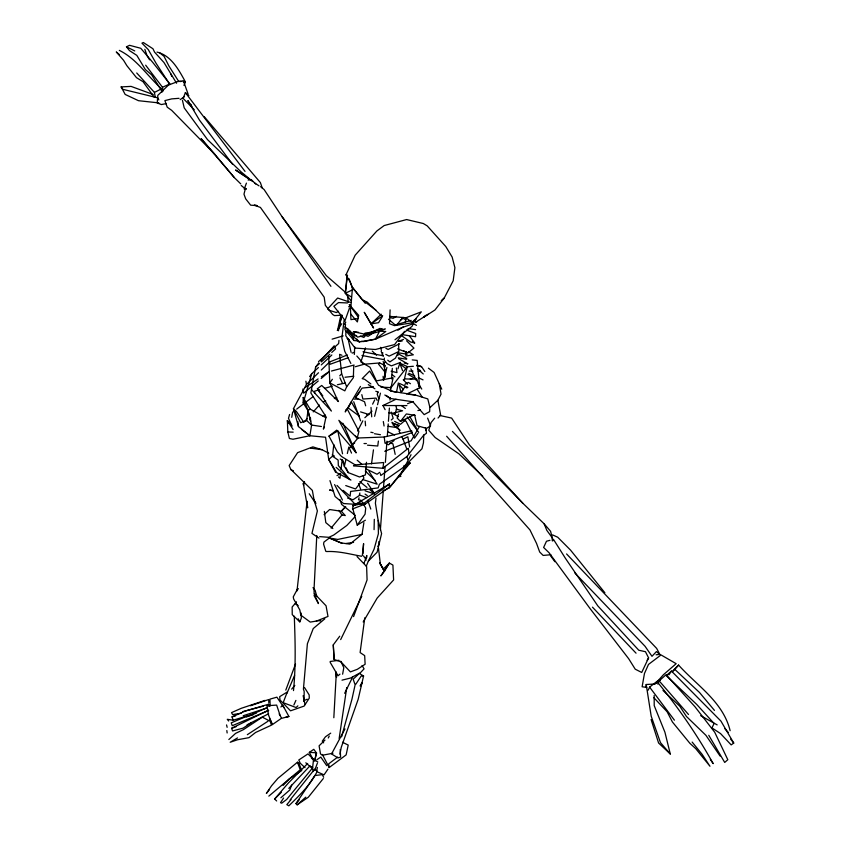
<?xml version="1.0" encoding="UTF-8"?>
<svg xmlns="http://www.w3.org/2000/svg" width="850" height="850" viewBox="0 0 850 850"><rect width="100%" height="100%" fill="white"/><g stroke="black" fill="none" stroke-linecap="round" stroke-linejoin="round"><path stroke-width="1.27" d="M374.074 529.656L374.297 519.361M304.066 701.558L304.172 691.411L303.418 689.222L307.392 643.726L313.246 628.543L324.828 618.811M345.886 330.724L345.822 335.856L355.045 348.064L375.424 349.499L394.602 344.579L404.558 331.341M646.128 687.501L646.202 684.516L654.128 684.027M353.749 365.851L353.345 377.729L346.662 386.824L344.824 390.851L329.789 382.872L328.706 356.139L329.046 357.914M423.736 435.072L423.459 442.797L421.972 448.757L403.421 467.351L379.397 484.256L378.165 487.9L350.625 491.428L350.115 496.177L343.103 490.322M382.341 491.257L389.342 487.783L389.502 483.947L353.154 505.718L364.608 502.775L389.502 483.947M390.108 309.889L389.513 323.712L394.464 325.624L412.505 322.756L416.107 319.005L413.961 320.322M366.679 557.866L366.796 555.486L364.044 563.231M316.784 535.521L314.011 589.879L314.192 593.948L318.453 603.585L314.033 595.553M354.333 354.45L354.716 346.842M293.494 690.604C295.959 665.816 295.194 640.996 294.302 616.271M333.827 717.729L336.313 673.072M406.491 351.751L405.843 356.001L413.323 354.801L408.499 351.698M362.95 553.711L363.598 543.628L362.334 555.486M380.396 529.858L383.233 491.459M383.424 488.814L385.092 466.31M385.379 462.336L386.952 441.161M387.345 435.859L388.216 423.948M388.418 421.303L389.396 408.064M389.98 400.116L390.182 397.471M390.671 390.851L390.957 386.877M391.553 378.93L392.328 368.348M350.529 300.22L345.344 293.229L347.151 277.918M358.402 317.337L350.869 306.914L352.495 287.491L365.277 303.312M366.488 462.283L365.426 474.916L359.518 476.988L348.245 472.611L344.346 466.363L342.221 459.531L341.02 469.54M351.358 296.947L345.344 293.229L347.087 275.241M338.969 340.372L338.651 343.549L318.516 361.611M335.591 472.303L328.706 459.467L332.499 456.216L333.806 444.518M313.522 771.556L312.513 768.676L313.522 759.518L307.998 753.886L298.786 759.985L300.22 763.204L305.033 767.656M345.536 324.36L344.898 329.587L353.961 340.521L358.785 341.041M340.563 473.291L339.957 478.284L338.47 476.935M376.008 498.164L375.392 503.2L378.165 520.423L381.597 533.598L377.113 552.192L368.326 561.149L366.265 566.185M398.342 382.957L396.461 392.36L390.097 390.607M378.388 441.065L377.761 446.006L367.487 445.188M382.904 468.297L383.669 462.527L355.204 464.897L353.515 465.853L382.904 468.297L408.329 448.269L408.978 453.645M364.788 617.78L360.103 652.566L364.671 655.616L365.128 664.254L357.319 669.311L350.391 671.893L341.009 661.916L334.124 659.462L333.274 644.863L339.734 636.214M314.606 760.771L316.455 752.792L309.304 752.356L313.873 760.824M371.503 463.888L373.458 449.852M321.417 426.53L311.599 425.043L306.616 420.506L308.019 410.624L303.216 397.471L303.216 402.974L308.019 410.624L311.599 425.043L309.857 435.731L292.984 439.248L289.393 438.483L287.821 431.959L287.364 420.633L290.615 423.767M339.15 738.533L346.736 687.597M363.906 522.654L362.047 534.246L349.871 544.128L341.105 542.927L329.386 537.997L323.924 542.098L323.574 544.096L325.784 551.299L326.697 551.544C338.778 550.97 350.221 554.221 361.686 556.282M324.456 426.859L323.382 429.112L326.039 416.797L310.856 392.976L315.594 367.094L318.867 362.801M291.731 417.339L292.634 412.197L294.652 410.656M342.624 674.199L343.804 667.675L340.744 661.183M316.455 752.792L314.787 760.941M307.445 505.654L307.626 507.864L303.673 485.424L304.364 481.695M339.968 754.216L341.254 747.341L358.169 699.284L363.577 676.016L359.359 673.444L353.154 679.192L355.13 684.771L351.942 699.274L341.583 736.822M316.614 771.311L317.369 767.433M382.319 355.013L382.787 352.707M353.303 504.985L352.474 508.969L365.426 503.965L390.214 486.604L408.542 463.441L410.178 463.356M359.848 492.968L359.306 495.539L353.005 499.757L347.533 498.036M380.874 387.058L391.011 387.642L393.114 377.793L376.433 380.885L369.984 367.243L362.004 362.716M338.428 330.767L341.743 315.531L340.393 317.454L337.864 329.014M405.174 322.479L406.162 317.953M404.196 380.046L407.235 366.807L413.366 366.276M344.346 466.363L345.833 459.924M347.331 453.496L348.819 447.068L351.517 453.103M339.575 324.286L341.743 315.531M374.606 416.309L376.879 407.309M377.527 404.738L380.439 393.168M383.669 380.301L386.909 367.444M245.48 188.286L243.982 194.161L245.671 198.826L250.654 205.169L257.189 205.657M345.876 409.753L345.27 411.963L360.485 386.421M359.061 497.792L358.519 499.747L361.176 500.353L365.712 508.087L365.064 514.176L357.234 525.151L352.793 508.608M289.595 414.471L288.49 418.359L292.145 426.147M303.216 402.974L311.748 373.681L318.399 367.551M360.868 362.068L365.457 347.873M397.97 368.815L399.851 363.131L407.033 366.414M344.781 321.374L349.371 308.369M398.608 414.035L397.131 418.041L400.467 421.419L406.374 413.95L415.193 415.363M353.579 616.601L367.072 579.934L366.626 566.557L357 556.537M285.781 690.136L295.534 664.031M246.436 183.122L244.184 189.104L246.394 188.679M378.08 391.924L377.188 394.304L378.909 398.767M291.667 785.039L289.808 789.969L280.861 797.778M403.421 467.351L404.175 465.354M314.734 770.174L317.39 763.173M287.119 692.357L283.188 702.684L296.066 707.54L297.872 705.861M188.87 95.721L185.374 92.618L183.154 98.419L194.289 109.756M657.836 684.144L659.133 680.861L666.081 674.719L695.003 706.786L714.722 732.264L727.812 759.709L724.71 762.439L708.762 735.271M298.138 605.614L295.354 603.309L292.156 606.996L292.241 614.646L299.827 621.871L301.314 618.12L301.123 613.031M287.034 693.133L294.589 675.367M183.94 85.372L185.449 81.983C179.031 70.178 171.137 55.377 156.995 52.105M349.021 278.736L352.644 288.309L349.977 281.69L345.993 274.837L355.172 255.181L376.89 230.956L384.179 225.548L406.629 219.555L423.332 223.529L427.21 225.877L445.814 246.574L452.136 257.029L454.899 267.707L453.178 280.819L444.168 298.127L434.966 309.984L423.799 317.178L425.733 315.361M293.888 704.947L295.906 700.411M648.189 690.147L649.612 687.119L656.923 681.445C677.96 707.179 697.043 734.549 713.171 763.629L710.334 759.411M553.467 539.378L565.463 558.386L597.805 605.88L638.786 650.229L645.458 651.706L648.603 657.9L641.707 672.467L635.237 669.194L628.692 658.739L590.197 608.759L549.047 552.734L543.617 547.474L546.486 541.237L549.971 540.313M655.956 683.474L656.923 681.445M397.683 353.494L395.484 358.105L389.895 361.909L387.749 360.219M368.326 561.149L374.043 549.259L378.399 533.673L378.165 520.423M340.669 639.604L361.792 596.254M344.654 693.292L352.856 676.611M372.619 404.154L374.776 399.819M298.148 588.614L296.99 590.92L307.094 501.224L307.275 503.434M328.281 737.981L329.258 736.047M357.574 431.067L362.822 420.824M412.877 321.3L413.387 323.669L411.984 326.4L394.995 339.756M430.185 407.416L437.867 400.265L441.033 394.177L439.291 383.658M347.937 329.024L348.054 331.67L359.242 341.987L375.434 339.171L379.557 331.234L385.762 331.479L375.434 339.171L363.609 341.562L361.197 341.307M411.039 454.718L399.564 476.765L400.945 476.212M318.506 372.746L306.467 384.444L293.441 408.691L298.467 426.562L309.857 435.731L325.55 437.251L328.706 459.467L336.685 472.632L350.976 480.048M344.983 728.939L331.543 753.961L337.939 757.903L340.595 757.148L340.223 749.53M297.67 588.689L293.271 596.849L293.611 598.942L299.827 609.96L300.836 615.166L310.25 622.083L316.476 621.074L327.994 616.441L326.049 605.774L314.436 593.651M295.301 603.872L296.48 601.8M363.184 621.966L377.209 598.028L393.614 579.934L392.913 565.069L389.385 563.082L383.223 569.096L384.54 571.094L380.874 575.907L389.385 563.082L384.54 571.094L380.354 564.092L378.473 548.144M344.516 324.275L345.78 322.129M647.116 660.333L648.603 657.9M419.454 426.487L411.124 440.799L384.752 451.318M360.634 684.845L361.909 682.816L361.069 685.684L359.986 685.865M355.789 684.25L361.154 676.058L363.577 676.016M283.571 798.044L280.511 802.697L281.69 803.207L286.694 799.436L312.694 767.784L311.121 766.572M337.28 330.501L341.796 323.712M401.922 391.287L403.07 389.566M323.297 778.526L308.295 797.247L297.16 804.833L295.991 803.622L314.882 775.519L322.267 774.658L323.669 777.24M668.918 674.879L671.457 671.075L720.949 721.108L733.731 743.07L731.17 744.898L720.556 733.593L711.939 727.876L714.096 723.477L696.724 704.438L666.283 675.612L671.457 671.075M402.146 390.968L404.908 386.877L407.033 387.983M377.783 546.38L379.259 544.213L378.803 541.599M327.962 769.112L324.052 774.839L317.974 772.193M365.659 405.801L364.544 401.752L355.438 397.566L362.089 388.089L372.736 387.016M417.998 433.288L414.502 438.186L406.194 421.473L402.815 419.443M332.403 379.27L329.789 382.872L338.141 401.338M309.602 376.614L311.748 373.681M290.126 799.871L314.638 769.186L317.252 771.301C310.59 784.699 299.455 795.451 288.83 805.821L286.832 804.631L291.04 799.595M355.438 397.566L359.848 391.829M391.011 387.642L407.235 366.807M380.364 473.641L380.789 475.522L406.938 456.503L423.714 435.126L426.477 433.277L425.808 428.219M392.859 423.257L398.969 425.563L397.301 427.635L388.121 426.317M269.546 789.501L266.379 793.433L271.522 785.814L277.908 778.366L297.457 762.227L298.892 763.258L301.729 770.557L289.043 779.089L283.124 785.411M434.679 418.179L431.109 422.514L428.783 430.291L435.147 437.516L458.862 453.772L482.757 476.191M331.096 528.094L341.976 514.994L345.281 515.546L341.286 511.254L329.641 509.533L324.094 514.664M396.281 325.465L403.112 317.326M389.342 487.783L410.284 462.857L408.011 464.217M349.679 447.876L357.967 438.058M295.991 803.622L299.338 799.648M438.058 418.041L440.64 415.002L437.867 400.265M291.678 689.116L294.822 685.429M366.424 334.454L363.874 337.397L360.219 336.079M384.859 362.249L383.286 364.034L385.475 371.354M344.611 507.461L341.286 511.254L345.748 506.802M276.643 800.966L274.656 798.989L288.501 782.85L307.679 763.481M672.18 671.649L678.566 665.082C697.329 685.95 723.095 701.845 730.129 730.671M673.211 671.086L678.566 665.082M339.745 375.849L341.626 373.756L339.586 354.312L341.955 355.268M654.883 684.261L663.393 674.751L676.164 663.691L661.045 654.936L648.486 664.434L644.459 673.508L642.122 686.768L646.797 687.416M320.578 360.91L334.273 345.727M304.396 421.642L307.052 418.721M313.225 411.878L319.398 405.036M354.769 516.981L346.821 525.47L333.721 535.033L328.854 537.317L319.696 536.626M288.798 788.386L310.165 765.638M331.84 355.002L321.247 364.916M274.656 798.989L281.329 792.317M280.893 706.977L282.71 705.139L288.883 716.476L281.669 718.314L279.151 713.936M441.501 300.804L444.168 298.127L441.256 300.847M304.587 482.056L302.993 483.639L303.673 485.424M385.082 365.596L379.706 362.95L378.516 364.129L385.656 372.874M321.279 370.047L329.609 361.941L347.406 354.971M324.976 740.084L319.09 745.822L320.493 753.865L322.299 755.278L332.966 753.217M352.495 287.491L362.44 299.922L367.232 302.132L382.362 316.561L378.526 322.713L371.057 323.839L364.257 312.29L373.564 328.004L371.057 323.839L381.225 314.192M382.011 328.525L378.42 331.84L357.68 337.131L352.814 333.189M364.862 417.701L371.981 411.156M228.852 739.532L235.609 733.369L243.419 729.64L262.352 717.156L270.226 721.321L271.416 725.167L255.584 732.477L248.976 737.662L237.596 739.734L230.201 742.252L237.532 737.917M315.594 367.094L319.409 363.641M321.311 361.919L329.874 354.152M331.776 352.431L335.58 348.978L334.709 346.811M391.266 420.006L393.178 418.306L391.266 412.08M297.16 804.833L305.798 797.173M405.748 419.762L400.488 424.309L394.687 421.43M268.834 796.121L300.231 769.749L297.457 762.227M339.947 674.146L338.045 675.771L330.225 662.405L330.193 661.481L338.98 660.28M318.272 380.959L303.652 393.168L302.887 389.002M321.194 378.516L328.95 371.748L321.353 376.784M325.922 417.733L310.038 409.052L308.019 410.624L310.632 421.366L310.452 417.669M355.204 464.897L341.487 456.482L337.28 451.828L328.993 436.135L336.749 430.121M400.414 320.227L402.507 318.612M311.908 389.991L331.394 411.081L317.411 388.737L321.725 385.454L338.481 401.561M296.671 409.126L312.842 396.822M394.049 440.587L388.524 444.773L386.219 443.828M357.234 525.151L365.383 520.221M337.673 757.106L328.663 763.852L329.194 767.539L346.141 754.885L348.213 745.067L342.529 742.273M180.168 99.631L184.131 96.826M379.865 472.271L377.06 474.257L365.776 468.764M269.694 718.707L272.372 724.614L281.297 718.399M330.724 733.146L325.465 736.801L322.277 741.147L323.638 742.847M371.057 323.839L382.702 315.817M352.835 444.146L354.705 442.871M337.004 485.414L355.215 504.316L353.154 505.718L360.156 502.244M316.859 759.751L320.79 757.074L326.719 765.648M309.304 752.356L313.788 749.328L316.678 753.249M375.572 331.362L368.05 336.345L364.044 334.772M305.065 387.568L318.091 378.941M380.099 328.344L368.889 333.551L365.001 333.083M247.339 734.676L267.92 721.268M414.906 322.724L428.209 314.181M251.239 722.904L243.036 728.142L232.592 730.957L231.593 728.301L268.494 710.196M397.874 330.225L403.24 326.921M287.034 692.134L279.692 696.649L280.001 699.954L290.541 710.823L304.151 706.074L309.283 698.126L309.156 694.896L304.534 687.576M323.149 416.362L325.337 415.076M328.993 436.135L337.822 430.95L356.054 452.731L342.826 423.226M396.451 316.391L393.157 318.314L390.437 317.677M338.513 311.302L336.324 312.534L329.269 310.293L327.622 308.933L337.631 298.031L350.774 302.494M336.983 475.586L340.223 473.779M404.812 384.359L408.382 382.415L410.476 383.722M247.042 724.806L268.611 713.777M155.167 96.794L154.445 92.406L161.542 88.825C147.656 76.224 136.414 58.671 119.319 50.373M399.574 343.783L388.142 349.446L385.921 348.362M406.64 448.641L403.017 439.099L407.83 436.762L409.668 447.026M256.233 713.256L233.113 720.205L232.029 716.879L245.352 711.036L268.674 704.214L269.354 706.127M385.124 409.668L382.967 405.524L396.026 399.234M406.704 394.081L419.751 387.791L417.159 360.4L412.229 359.901M162.021 91.524L151.661 74.864L145.35 69.551L136.808 55.367L129.476 50.607L126.469 46.792L129.582 45.316L140.771 48.28L152.66 62.294L169.841 83.948L162.488 87.263L163.03 91.152M345.344 293.229L353.653 289.319M303.578 700.857L307.19 699.199M375.434 339.171L402.135 327.547L413.387 323.669M246.447 716.964L267.463 707.434M414.545 414.566L400.467 421.419M268.674 710.504L232.241 725.709L231.242 722.84L245.788 716.688L253.056 714.924M381.958 330.321L384.285 329.375M407.522 403.707L413.185 401.487M352.155 353.111L354.524 352.176M405.992 317.741L421.303 311.844L412.505 322.756L405.992 317.741L389.693 316.381M400.52 362.376L391.393 365.872L387.207 363.779L384.317 360.326L384.306 358.073M403.495 339.416L398.533 341.307L402.124 341.062M306.616 420.506L300.666 422.726L293.441 408.691L296.469 411.559L303.875 422.248M250.474 705.766L268.696 699.561L268.759 702.578M231.593 728.301L236.343 726.559M348.373 357.648L329.938 364.342L329.609 361.941M265.083 700.379L241.262 708.305L231.529 712.629L232.634 714.606L241.177 713.246M243.206 715.742L267.166 707.912M332.106 339.15L343.177 335.867M232.029 716.879L235.546 715.838M331.457 371.025L354.11 365.033M323.276 401.742L325.731 401.041M334.326 398.565L336.781 397.853M411.188 320.397L395.197 324.944L388.503 319.217M355.268 366.743L364.076 364.257L356.819 356.001M319.717 389.704L314.67 391.127L314.766 393.21M324.774 388.291L332.35 386.155M337.408 384.731L345.079 383.106M658.038 680.616L660.376 679.979M242.643 711.631L263.33 706.169M417.902 410.561L420.357 409.934M378.176 330.735L385.454 328.908M285.887 717.23L288.883 716.476M341.998 680.159L350.498 678.056L360.464 672.669L364.066 668.865L362.079 665.539M384.221 437.017L411.666 430.737L412.069 432.544L384.997 443.233L384.221 437.017L357.223 438.026L338.853 420.325L356.054 452.731M380.067 330.299L382.436 329.8M362.397 534.31L337.769 539.431L329.386 537.997L342.231 543.384M410.221 378.919L412.547 378.452M166.186 103.594L161.415 104.55L157.218 102.988L157.813 95.359L168.491 85.053L177.448 81.664L183.366 80.739L188.084 94.031M381.809 329.003L363.928 333.997L353.356 331.681L358.53 332.308M356.596 335.484L352.718 336.143L345.026 326.878L350.869 331.617M248.115 180.041L251.218 179.552L255.691 184.036M357.978 318.559L350.944 319.632L350.296 305.309L349.212 304.64L358.711 315.35L357.361 321.948L350.721 314.001M345.939 543.501L353.568 542.385M357.021 504.496L365.426 503.965M345.015 377.251L353.866 376.242M656.072 654.776L659.834 654.415L656.657 648.401L566.578 553.945M366.839 414.747L369.049 414.545L360.581 411.889M550.832 554.731L543.15 555.433L539.686 552.011L536.531 543.394L529.964 529.922L446.643 436.252M348.617 306.754L351.092 306.531M364.353 364.204L379.706 362.95M179.074 98.324L171.668 98.887L164.889 100.608L167.227 107.196L171.679 110.351L214.699 154.179L234.303 177.576L240.773 183.908M342.104 315.191L334.464 315.616L332.647 314.468L325.327 305.309L324.201 297.192L260.429 207.442L254.256 205.137L256.583 205.392M158.833 102.903L138.476 100.693L125.173 94.435L121.146 86.912L131.07 86.392L153.138 94.488M364.023 443.551L366.371 443.53M354.184 399.096L357.914 399.075M382.967 405.524L406.906 405.599M316.338 620.755L320.843 620.776M409.158 371.078L413.004 371.131M418.147 371.195L420.718 371.227M404.494 378.909L415.682 379.174M287.821 431.959L293.165 432.161M347.491 302.951L338.513 302.579L333.869 306.266L344.229 319.356L341.838 338.13L344.696 351.188L350.848 363.439M370.738 386.474L373.267 386.612M355.215 504.316L343.538 503.54L335.091 496.506L329.949 480.632M180.901 81.547L178.638 81.324L168.895 65.971L164.05 56.334L159.853 52.976M183.175 81.759L185.449 81.983M409.031 394.336L415.406 395.027L427.784 398.916L429.845 407.203L429.643 411.644L424.171 414.63L412.866 401.763L390.32 398.469L384.816 395.006M310.686 448.131L321.991 449.714L328.801 453.199M408.106 328.536L415.554 329.619M388.843 412.824L395.059 413.769L396.652 408.754L396.036 406.353M401.498 334.539L415.554 336.717L415.703 333.508L406.396 330.044M233.113 720.205L227.279 719.312L228.639 721.002M415.406 395.027L392.371 391.361L378.611 385.294L369.676 371.036L362.196 378.622L364.714 379.344L370.855 383.934M374.446 433.723L380.449 434.711M397.375 352.633L407.203 354.259M398.278 357.808L406.651 359.284M361.983 355.481L383.223 359.507M370.823 432.246L373.118 432.692M363.035 351.772L382.851 355.736M404.164 363.035L407.883 363.811M416.564 365.606L421.526 366.637L424.83 371.524M333.391 490.801L329.545 489.993L332.849 490.726M416.681 365.596L421.526 366.637L416.564 365.256M439.631 415.448L451.626 418.083L469.391 444.901L522.793 503.2L544.085 523.759L550.566 531.282L553.095 540.717M391.106 371.237L396.982 372.587L396.344 367.986M389.916 443.031L392.913 443.764L395.186 454.368M396.217 409.222L402.56 410.784L392.668 413.355L398.31 416.744M409.307 335.707L414.651 343.017L410.529 341.966L401.189 335.41M321.991 449.714L312.874 446.877L297.596 452.646L289.149 465.587L290.998 469.784L293.388 470.719M362.748 479.549L377.145 484.171L368.964 471.304M365.075 490.801L374.946 494.126M345.737 485.573L355.566 488.973L363.874 478.168L363.173 475.628M354.142 333.869L348.054 331.67L354.344 334.464M392.116 423.077L398.969 425.563M345.993 274.837L347.586 275.411M359.433 494.944L366.605 497.622M375.785 391.234L378.059 392.105M397.672 348.861L407.936 352.92L413.929 348.118L406.566 340.776M416.181 379.068L407.915 374.223M552.596 534.905L557.706 537.221L570.531 550.099L604.881 592.769M717.166 724.891L700.666 715.668M399.457 383.435L407.883 387.345M408.765 373.224L414.715 375.998M418.274 377.666L423.034 379.886M340.149 459.021L342.518 460.126M387.642 431.672L394.634 435.041M126.469 46.792L134.757 50.936M403.803 350.859L406.916 352.442M332.201 454.941L334.475 456.11M385.794 354.386L389.162 356.129L398.841 351.486L398.608 343.857M402.454 318.049L405.96 319.876M412.973 323.521L416.479 325.348M418.264 369.389L420.516 370.558M347.087 338.459L349.329 339.671M406.746 358.456L397.587 353.451L397.928 355.629M414.471 320.694L416.712 321.938M398.544 358.626L407.596 363.8M311.451 758.327L313.522 759.518M314.67 760.176L317.836 762.004M318.962 538.124L311.961 533.396L317.379 510.914L314.075 499.949L312.354 490.408L290.626 469.2M368.305 384.625L374.903 388.779M248.816 178.585L235.577 170L252.758 181.539L241.198 171.976L207.496 139.602L184.206 107.865L182.421 100.226M365.086 494.116L367.285 495.592M254.989 183.122L259.006 185.863M332.499 456.216L338.13 460.052L338.321 465.545L349.924 479.676L336.154 467.383M386.219 395.409L390.32 398.469M401.391 405.524L405.344 408.489M428.411 368.167L434.106 372.47L441.756 389.183M362.44 299.922L376.008 310.229M301.559 429.388L309.857 435.731M405.928 368.613L400.063 364.013L402.56 370.611M392.838 424.692L400.042 430.366L396.493 426.764M392.254 374.786L394.889 376.869M355.364 515.44L341.636 504.433L340 499.63M412.686 341.434L414.651 343.017M359.816 481.642L366.977 487.433M370.047 489.908L373.989 493.266M241.198 185.491L246.022 189.401M260.567 186.639L264.106 189.55L282.072 216.708L330.926 286.312M659.834 654.415L656.434 651.589L651.982 656.306L645.076 646.308L574.898 573.028M332.849 528.53L325.816 522.622L324.339 511.434M417.435 368.932L423.268 373.968M119.266 54.528L116.269 51.935L123.601 60.35L126.863 65.673L136.51 77.679L143.044 81.696L154.052 96.953M345.291 292.177L326.315 275.644L282.072 216.708M305.809 762.801L312.513 768.676M357.191 460.19L361.866 464.323M674.475 669.077L699.508 692.484L714.468 710.409M662.989 690.466L679.756 706.169L686.481 716.518L705.925 735.314L720.109 756.086M654.171 695.47L654.213 705.628L664.934 732.264L670.289 754.003L658.58 742.996L651.1 719.546M365.256 471.038L375.243 480.505M372.268 351.092L376.539 355.268M392.052 422.259L394.719 424.968M452.423 431.418L522.793 503.2M403.251 379.748L407.543 384.221M592.471 607.166L636.044 653.172M653.884 697.712L667.101 711.737L672.414 721.979L689.892 743.325L695.768 748.68L709.973 766.264L702.132 754.354L692.144 742.061M724.71 728.556L728.269 732.434M403.516 389.491L399.149 384.721L400.998 392.658M136.722 72.973L154.445 92.406M214.699 154.179L201.131 138.646L234.303 177.576M659.133 680.861L688.511 714.489M355.534 436.103L357.223 438.026L358.934 431.407L347.066 408.68M670.289 754.003L660.471 742.613L651.206 716.242L646.202 684.516M204.202 116.641L260.387 182.591L262.225 187.946M356.788 339.033L359.242 341.987M730.692 739.181L733.731 743.07M312.991 587.626L315.138 590.378L316.806 596.392M245.023 171.392L185.374 92.618M145.658 65.184L162.488 87.263M317.411 388.737L322.809 395.888M649.612 687.119L674.422 720.173M232.358 164.039L199.506 120.158L187.861 100.608L191.824 106.686L190.995 104.486M407.182 416.893L418.699 432.31M550.396 555.539L554.88 561.712M363.502 555.879L365.404 558.588M338.821 510.361L341.976 514.994M367.582 483.289L374.202 493.043M284.081 707.795L276.888 697.17L269.939 699.136L270.141 706.031M121.146 86.912L122.761 89.303L157.962 97.888L158.822 99.949M309.219 493.754L315.828 503.614M169.926 84.596L156.039 63.24L148.261 49.576L141.95 43.148L143.321 42.5L152.947 48.748L154.572 52.126L163.986 62.539L176.577 83.257M293.112 429.494L287.364 420.633L288.044 423.077M417.127 389.215L422.099 397.014M418.381 383.573L421.759 389.077M149.568 59.829L146.944 55.409L144.829 49.3M303.216 397.471L310.038 409.052M380.354 564.092L383.223 569.096L379.706 562.753M409.721 416.383L416.776 428.899M314.075 499.949L315.711 502.924M298.159 618.779L299.827 621.871M322.341 754.428L329.194 767.539M334.603 484.606L342.444 500.034M399.011 431.067L400.159 433.362M401.869 436.804L403.017 439.099M377.156 400.392L376.019 398.098L362.886 399.043L361.813 394.634M410.879 368.826L416.426 380.683M418.636 385.422L419.751 387.791L416.766 379.047M381.161 351.454L383.371 356.277M342.221 459.531L343.868 463.101M346.056 467.851L348.245 472.611M339.947 377.836L342.465 383.308M272.372 724.614L268.579 715.243L266.964 705.713L276.654 705.107L280.118 715.456M544.085 523.759L546.869 530.442L552.117 537.604L552.309 540.961M351.156 333.434L353.961 340.521M353.696 401.731L360.581 420.761M358.477 483.586L360.655 489.122M383.138 361.494L385.231 366.86M341.626 373.756L346.662 386.824M427.635 418.126L430.557 425.839L426.562 428.389L417.053 425.691L414.821 415.809M350.296 305.309L350.869 306.914M367.731 500.363L370.791 509.065M170.946 74.035L171.732 76.383M406.938 456.503L407.788 459.595M380.566 347.331L381.427 350.561M226.546 724.933L227.141 727.324M348.096 338.991L351.082 352.304M425.382 427.614L425.988 430.461M303.142 695.661L305.054 704.607M337.822 430.95L342.539 453.794M305.883 381.214L306.467 384.444M383.308 421.526L384.062 425.999M161.542 88.825L162.063 92.119M297.797 421.558L298.467 426.562M226.833 730.554L227.141 732.976M347.586 296.321L348.341 302.334M335.952 671.829L336.515 677.365L336.441 673.997M365.171 421.164L365.574 425.786M383.116 376.284L383.456 380.237M370.993 407.405L371.705 416.829M384.604 369.484L385.178 377.368M333.274 644.863L334.124 659.462M268.674 704.214L268.781 705.989M365.819 558.131L365.946 560.437M351.348 401.922L348.181 407.915L359.401 416.16L351.348 401.922"/></g></svg>
